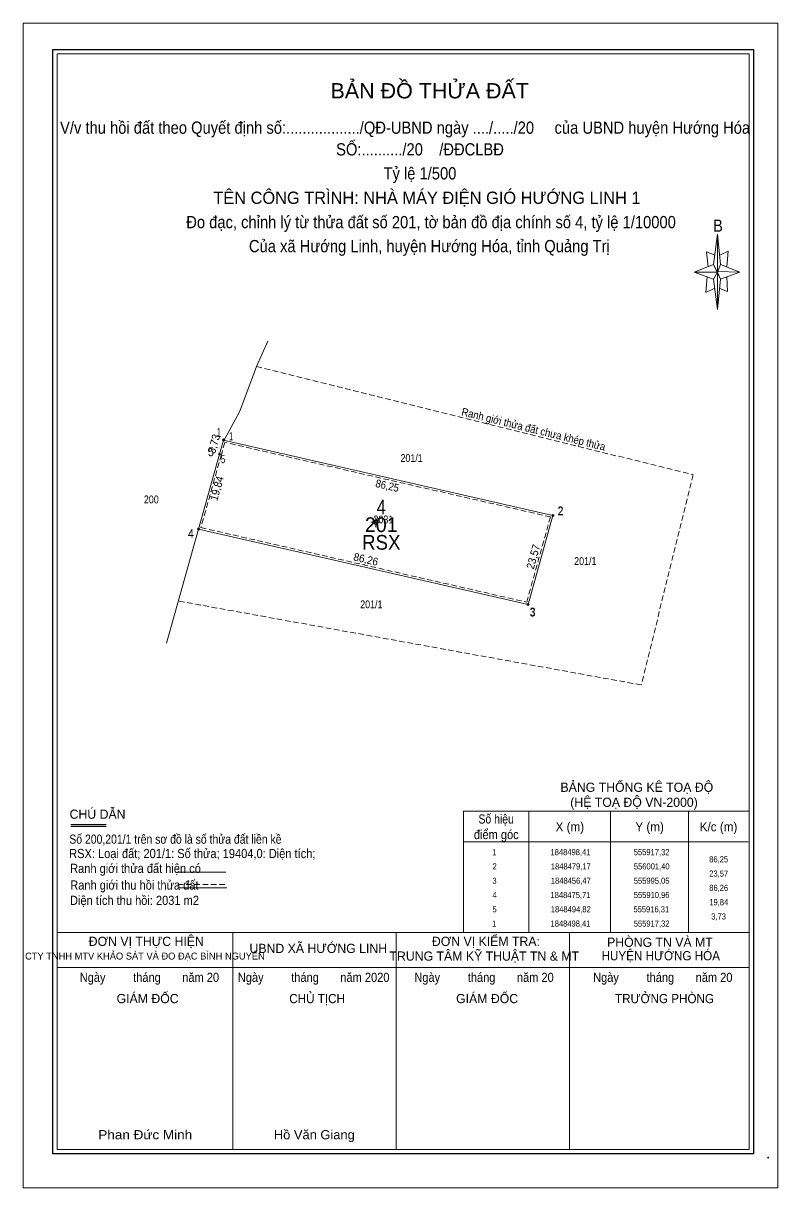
# Model space of a CAD drawing. Header units: metres. Extents: x 552890 to 558213, y 1847635 to 1849802.
# Drawn here: x 555866.2 to 556058.8, y 1848307.7 to 1848604.7 of the extents above; entities that cross this region are included whole.
import ezdxf
from ezdxf.enums import TextEntityAlignment as Align

# ---------------------------------------------------------------- set-up
doc = ezdxf.new("R2010")
doc.units = ezdxf.units.M
doc.header["$LTSCALE"] = 0.47
doc.header["$PDMODE"] = 32
doc.header["$PDSIZE"] = 0.235
doc.linetypes.add('MEDIUM_DASHED', pattern=[4.5, 3, -1.5])
for name, color, linetype, lineweight in [('1', 7, 'Continuous', 13), ('10', 7, 'Continuous', 13), ('11', 7, 'Continuous', 13), ('18', 7, 'Continuous', 13)]:
    doc.layers.add(name, color=color, linetype=linetype, lineweight=lineweight)
for name, color, linetype in [('15', 7, 'Continuous'), ('30', 7, 'Continuous'), ('59', 7, 'Continuous')]:
    doc.layers.add(name, color=color, linetype=linetype)

msp = doc.modelspace()

# ---------------------------------------------------------------- hatches: boundary and pattern name
at = {"layer": '11'}
msp.add_hatch(color=256, dxfattribs=at).paths.add_polyline_path([(555956.3306, 1848477.4402, 1), (555956.0306, 1848477.4402, 1)])
at = {"layer": '18'}
for points in [[(555917.5913, 1848498.41, 1), (555917.0487, 1848498.41, 1)], [(555917.5913, 1848498.41, 1), (555917.0487, 1848498.41, 1)], [(555916.5813, 1848494.82, 1), (555916.0387, 1848494.82, 1)], [(555916.5813, 1848494.82, 1), (555916.0387, 1848494.82, 1)], [(556001.6713, 1848479.17, 1), (556001.1287, 1848479.17, 1)], [(556001.6713, 1848479.17, 1), (556001.1287, 1848479.17, 1)], [(555911.2313, 1848475.71, 1), (555910.6887, 1848475.71, 1)], [(555911.2313, 1848475.71, 1), (555910.6887, 1848475.71, 1)], [(555995.3213, 1848456.47, 1), (555994.7787, 1848456.47, 1)], [(555995.3213, 1848456.47, 1), (555994.7787, 1848456.47, 1)]]:
    msp.add_hatch(color=256, dxfattribs=at).paths.add_polyline_path(points)

# ---------------------------------------------------------------- linework, layer by layer
at = {"layer": '1'}
for p, q in [((556042.37, 1848543.23), (556043.36, 1848550.97)), ((556042.37, 1848543.23), (556043.36, 1848550.97)), ((556044.16, 1848543.23), (556049.12, 1848541.24)), ((556044.16, 1848543.23), (556049.12, 1848541.24)), ((556042.37, 1848539.45), (556037.4, 1848541.24)), ((556042.37, 1848539.45), (556037.4, 1848541.24)), ((556044.16, 1848539.45), (556043.36, 1848531.7)), ((556044.16, 1848539.45), (556043.36, 1848531.7)), ((556045.74, 1848540.05), (556045.94, 1848536.27)), ((556045.74, 1848540.05), (556045.94, 1848536.27)), ((556045.94, 1848536.27), (556043.96, 1848537.07)), ((556045.94, 1848536.27), (556043.96, 1848537.07)), ((555995.26, 1848403.74), (555995.26, 1848377.72)), ((555995.26, 1848403.74), (555995.26, 1848372.77)), ((556016.11, 1848403.74), (556016.11, 1848377.72)), ((556016.11, 1848403.74), (556016.11, 1848372.77)), ((556035.98, 1848403.74), (556035.98, 1848377.72)), ((556035.98, 1848403.74), (556035.98, 1848372.77)), ((555878.4, 1848400.33), (555887.42, 1848400.33)), ((555878.4, 1848400.33), (555887.42, 1848400.33)), ((555978.57, 1848395.88), (556051.18, 1848395.88)), ((555905.49, 1848388.15), (555917.97, 1848388.15)), ((555905.49, 1848388.15), (555917.97, 1848388.15)), ((555905.68, 1848384.14), (555918.16, 1848384.14)), ((555905.68, 1848384.14), (555918.16, 1848384.14)), ((555874.87, 1848372.77), (556051.47, 1848372.77)), ((555874.87, 1848372.77), (556051.47, 1848372.77)), ((555919.7, 1848317.5), (555919.7, 1848372.77)), ((555919.7, 1848317.5), (555919.7, 1848372.77)), ((555961.37, 1848317.5), (555961.37, 1848372.77)), ((555961.37, 1848317.5), (555961.37, 1848372.77)), ((556005.65, 1848317.5), (556005.65, 1848372.77)), ((556005.65, 1848317.5), (556005.65, 1848372.77)), ((555874.87, 1848363.84), (556051.47, 1848363.84)), ((555874.87, 1848363.84), (556051.47, 1848363.84))]:
    msp.add_line(p, q, dxfattribs=at)
at = {"layer": '1', "lineweight": 25}
msp.add_line((555878.4, 1848399.89), (555887.42, 1848399.89), dxfattribs=at)
msp.add_line((555878.4, 1848399.89), (555887.42, 1848399.89), dxfattribs=at)
at = {"layer": '1', "linetype": 'MEDIUM_DASHED'}
msp.add_line((555905.68, 1848384.99), (555918.24, 1848384.99), dxfattribs=at)
msp.add_line((555905.68, 1848384.99), (555918.24, 1848384.99), dxfattribs=at)
at = {"layer": '1'}
for points in [[(555866.25, 1848604.73), (556058.76, 1848604.73), (556058.76, 1848307.68), (555866.25, 1848307.68)], [(555866.25, 1848604.73), (556058.76, 1848604.73), (556058.76, 1848307.68), (555866.25, 1848307.68)], [(555874.87, 1848596.93), (556051.47, 1848596.93), (556051.47, 1848317.43), (555874.87, 1848317.43)], [(555874.87, 1848596.93), (556051.47, 1848596.93), (556051.47, 1848317.43), (555874.87, 1848317.43)], [(556043.36, 1848550.97), (556044.16, 1848543.23), (556043.36, 1848541.24)], [(556043.36, 1848550.97), (556044.16, 1848543.23), (556043.36, 1848541.24)], [(556043.36, 1848541.24), (556037.4, 1848541.24), (556042.37, 1848543.23), (556044.16, 1848539.45), (556049.12, 1848541.24), (556043.36, 1848541.44)], [(556043.36, 1848541.24), (556037.4, 1848541.24), (556042.37, 1848543.23), (556044.16, 1848539.45), (556049.12, 1848541.24), (556043.36, 1848541.44)], [(556043.36, 1848541.24), (556043.36, 1848531.7), (556042.37, 1848539.45)], [(556043.36, 1848541.24), (556043.36, 1848531.7), (556042.37, 1848539.45)]]:
    msp.add_lwpolyline(points, close=True, dxfattribs=at)
at = {"layer": '1', "lineweight": 25}
msp.add_lwpolyline([(555873.78, 1848598.02), (556052.56, 1848598.02), (556052.56, 1848316.35), (555873.78, 1848316.35)], close=True, dxfattribs=at)
msp.add_lwpolyline([(555873.78, 1848598.02), (556052.56, 1848598.02), (556052.56, 1848316.35), (555873.78, 1848316.35)], close=True, dxfattribs=at)
at = {"layer": '1'}
for points in [[(556042.77, 1848545.61), (556040.58, 1848546.4), (556040.98, 1848542.63)], [(556042.77, 1848545.61), (556040.58, 1848546.4), (556040.98, 1848542.63)], [(556043.96, 1848545.61), (556046.14, 1848546.6), (556045.74, 1848542.63)], [(556043.96, 1848545.61), (556046.14, 1848546.6), (556045.74, 1848542.63)], [(556043.36, 1848541.24), (556042.37, 1848543.23), (556037.4, 1848541.24)], [(556043.36, 1848541.24), (556042.37, 1848543.23), (556037.4, 1848541.24)], [(556040.78, 1848540.05), (556040.38, 1848536.07), (556042.57, 1848537.07)], [(556040.78, 1848540.05), (556040.38, 1848536.07), (556042.57, 1848537.07)], [(556043.36, 1848541.24), (556044.16, 1848539.45), (556049.12, 1848541.24)], [(556043.36, 1848541.24), (556044.16, 1848539.45), (556049.12, 1848541.24)], [(555978.57, 1848377.72), (555978.57, 1848403.74), (556051.47, 1848403.74), (556051.47, 1848377.72)], [(555978.57, 1848372.77), (555978.57, 1848403.74), (556051.47, 1848403.74), (556051.47, 1848377.72)]]:
    msp.add_lwpolyline(points, dxfattribs=at)
at = {"layer": '1', "linetype": 'MEDIUM_DASHED'}
msp.add_lwpolyline([(555925.79, 1848517.16), (556037.2, 1848489.54), (556023.92, 1848435.95), (555905.82, 1848457.35)], dxfattribs=at)
msp.add_lwpolyline([(556000.78, 1848478.8), (555917.67, 1848497.82), (555916.79, 1848494.68), (555911.58, 1848476.08), (555994.7, 1848457.06)], close=True, dxfattribs=at)
at = {"layer": '1'}
msp.add_point((556056.33, 1848315.36), dxfattribs=at)
at = {"layer": '10'}
msp.add_line((555902.82, 1848446.62), (555910.96, 1848475.71), dxfattribs=at)
msp.add_lwpolyline([(555928.69, 1848523.6), (555925.79, 1848517.16), (555921.48, 1848505.77), (555917.57, 1848498.55), (555917.32, 1848498.41)], dxfattribs=at)
msp.add_lwpolyline([(556001.4, 1848479.17), (555917.32, 1848498.41), (555916.31, 1848494.82), (555910.96, 1848475.71), (555995.05, 1848456.47)], close=True, dxfattribs=at)
msp.add_lwpolyline([(556001.4, 1848479.17), (555917.32, 1848498.41), (555916.31, 1848494.82), (555910.96, 1848475.71), (555995.05, 1848456.47)], close=True, dxfattribs=at)
at = {"layer": '11'}
for p, q in [((555955.56, 1848477.44), (555954.93, 1848477.44)), ((555956.18, 1848478.69), (555956.18, 1848478.07)), ((555956.18, 1848476.82), (555956.18, 1848476.19)), ((555957.43, 1848477.44), (555956.81, 1848477.44))]:
    msp.add_line(p, q, dxfattribs=at)
msp.add_lwpolyline([(555956.18, 1848478.07), (555955.56, 1848477.44), (555956.18, 1848476.82), (555956.81, 1848477.44)], close=True, dxfattribs=at)
msp.add_circle((555956.1806, 1848477.4402), 0.15, dxfattribs=at)
at = {"layer": '18'}
for centre in [(555917.32, 1848498.41), (555917.32, 1848498.41), (555916.31, 1848494.82), (555916.31, 1848494.82), (556001.4, 1848479.17), (556001.4, 1848479.17), (555910.96, 1848475.71), (555910.96, 1848475.71), (555995.05, 1848456.47), (555995.05, 1848456.47)]:
    msp.add_circle(centre, 0.2713, dxfattribs=at)

# ---------------------------------------------------------------- texts
at = {"layer": '1'}
for s, height, width, p in [('BẢN ĐỒ THỬA ĐẤT', 3.903, 1.05, (555969.96, 1848585.57)), ('V/v thu hồi đất theo Quyết định số:................../QĐ-UBND ngày ..../...../20     của UBND huyện Hướng Hóa', 3.123, 0.9, (555963.675, 1848576.55)), ('SỐ:........../20    /ĐĐCLBĐ', 3.123, 0.9, (555967.485, 1848571.01)), ('Tỷ lệ 1/500', 3.123, 0.9, (555967.47, 1848564.89)), ('Đo đạc, chỉnh lý từ thửa đất số 201, tờ bản đồ địa chính số 4, tỷ lệ 1/10000', 3.123, 0.9, (555970.3, 1848552.45)), ('B', 3.123, 0.9, (556043.505, 1848551.55)), ('B', 3.123, 0.9, (556043.505, 1848551.55)), ('Của xã Hướng Linh, huyện Hướng Hóa, tỉnh Quảng Trị', 3.123, 0.9, (555969.87, 1848546.33)), ('Số hiệu', 2.342, 0.85, (555986.92, 1848400.58)), ('Số hiệu', 2.342, 0.85, (555986.92, 1848400.58)), ('X (m)', 2.342, 0.95, (556005.72, 1848398.59)), ('X (m)', 2.342, 0.95, (556005.72, 1848398.59)), ('Y (m)', 2.342, 0.95, (556026.075, 1848398.59)), ('Y (m)', 2.342, 0.95, (556026.075, 1848398.59)), ('K/c (m)', 2.342, 0.95, (556043.66, 1848398.59)), ('K/c (m)', 2.342, 0.95, (556043.66, 1848398.59)), ('điểm góc', 2.342, 0.9, (555986.945, 1848396.61)), ('điểm góc', 2.342, 0.9, (555986.945, 1848396.61)), ('HUYỆN HƯỚNG HÓA', 2.342, 0.95, (556028.915, 1848365.69)), ('HUYỆN HƯỚNG HÓA', 2.342, 0.95, (556028.915, 1848365.69)), ('Ngày         tháng       năm 20', 2.342, 0.9, (555898.435, 1848360.18)), ('Ngày         tháng       năm 2020', 2.342, 0.9, (555940.34, 1848360.18)), ('Ngày         tháng       năm 20', 2.342, 0.9, (555983.82, 1848360.18)), ('Ngày         tháng       năm 20', 2.342, 0.9, (556029.435, 1848360.18)), ('CHỦ TỊCH', 2.342, 0.95, (555941.225, 1848354.76)), ('TRƯỞNG PHÒNG', 2.342, 0.95, (556029.88, 1848354.76)), ('Phan Đức Minh', 2.342, 1.1, (555897.38, 1848320.03)), ('Hồ Văn Giang', 2.342, 1.05, (555940.515, 1848320.03))]:
    msp.add_text(s, height=height, dxfattribs=dict(at, width=width)).set_placement(p, align=Align.CENTER)
for s, height, p in [('TÊN CÔNG TRÌNH: NHÀ MÁY ĐIỆN GIÓ HƯỚNG LINH 1', 3.123, (555969.24, 1848558.66)), ('ĐƠN VỊ THỰC HIỆN', 2.342, (555897.635, 1848369.36)), ('UBND XÃ HƯỚNG LINH', 2.342, (555941.53, 1848367.56)), ('ĐƠN VỊ KIỂM TRA:', 2.342, (555984.3, 1848369.36)), ('PHÒNG TN VÀ MT', 2.342, (556028.705, 1848369.13)), ('PHÒNG TN VÀ MT', 2.342, (556028.705, 1848369.13)), ('CTY TNHH MTV KHẢO SÁT VÀ ĐO ĐẠC BÌNH NGUYÊN', 1.774, (555897.285, 1848365.89)), ('TRUNG TÂM KỸ THUẬT TN & MT', 2.342, (555983.885, 1848365.6)), ('GIÁM ĐỐC', 2.342, (555897.975, 1848354.76)), ('GIÁM ĐỐC', 2.342, (555897.975, 1848354.76)), ('GIÁM ĐỐC', 2.342, (555984.61, 1848354.76))]:
    msp.add_text(s, height=height, dxfattribs=at).set_placement(p, align=Align.CENTER)
at = {"layer": '1', "width": 0.9}
msp.add_text('Ranh giới thửa đất chưa khép thửa', height=2, rotation=346.077, dxfattribs=at).set_placement((555977.92, 1848504.75))
at = {"layer": '1'}
for s, rotation, width, p in [('3,73', 74.287, 0.95, (555915.8436, 1848497.1642)), ('19,84', 74.36, 0.95, (555916.601, 1848485.8054)), ('86,25', 347.111, 0.9, (555958.9219, 1848485.8085)), ('23,57', 74.372, 0.95, (555997.3434, 1848468.3706)), ('86,26', 347.112, 0.95, (555953.457, 1848467.0128))]:
    msp.add_text(s, height=2, rotation=rotation, dxfattribs=dict(at, width=width)).set_placement(p, align=Align.CENTER)
for s, p in [('BẢNG THỐNG KÊ TOẠ ĐỘ', (556003.33, 1848408.67)), ('BẢNG THỐNG KÊ TOẠ ĐỘ', (556003.33, 1848408.67)), ('(HỆ TOẠ ĐỘ VN-2000)', (556005.82, 1848404.84)), ('(HỆ TOẠ ĐỘ VN-2000)', (556005.82, 1848404.84)), ('CHÚ DẪN', (555878.07, 1848401.8)), ('CHÚ DẪN', (555878.07, 1848401.8))]:
    msp.add_text(s, height=2.342, dxfattribs=at).set_placement(p)
for s, width, p in [('Số 200,201/1 trên sơ đồ là số thửa đất liền kề', 0.85, (555878, 1848395.43)), ('RSX: Loại đất; 201/1: Số thửa; 19404,0: Diện tích;', 0.9, (555877.96, 1848391.77)), ('Ranh giới thửa đất hiện có', 0.9, (555878.21, 1848387.97)), ('Ranh giới thu hồi thửa đất', 0.9, (555878.24, 1848383.72)), ('Diện tích thu hồi: 2031 m2', 0.9, (555878.17, 1848379.82))]:
    msp.add_text(s, height=2.342, dxfattribs=dict(at, width=width)).set_placement(p)
at = {"layer": '15'}
for s, width, p in [('4', 0.85, (555957.6, 1848479.44)), ('RSX', 0.95, (555957.6, 1848470.44))]:
    msp.add_text(s, height=3.75, dxfattribs=dict(at, width=width)).set_placement(p, align=Align.CENTER)
msp.add_text('201', height=3.75, dxfattribs=at).set_placement((555957.595, 1848474.94), align=Align.CENTER)
at = {"layer": '18'}
for s, height, width, p in [('1', 2.261, 0.65, (555916.17, 1848499.22)), ('1', 2, 0.7, (555919.265, 1848498.38)), ('5', 2.261, 0.9, (555914.135, 1848494.3)), ('5', 2, 0.75, (555917.23, 1848492.52)), ('2', 2.261, 0.9, (556003.345, 1848479.2)), ('2', 2, 0.85, (556003.345, 1848479.33)), ('4', 2.261, 0.9, (555909.015, 1848473.42)), ('4', 2, 0.85, (555909.025, 1848473.55)), ('3', 2.261, 0.9, (555996.215, 1848453.4)), ('3', 2, 0.75, (555996.205, 1848453.53))]:
    msp.add_text(s, height=height, dxfattribs=dict(at, width=width)).set_placement(p, align=Align.CENTER)
at = {"layer": '30', "width": 0.85}
msp.add_text('2031', height=2, dxfattribs=at).set_placement((555958.135, 1848477.15), align=Align.CENTER)
at = {"layer": '59'}
for s, height, width, p in [('201/1', 2, 0.85, (555965.34, 1848492.81)), ('200', 2, 0.85, (555898.92, 1848482.27)), ('201/1', 2, 0.85, (556009.665, 1848466.54)), ('201/1', 2, 0.85, (555955.06, 1848455.5)), (' 1', 1.561, 0.75, (555986.165, 1848392.51)), (' 1848498,41', 1.561, 0.85, (556005.61, 1848392.51)), (' 555917,32', 1.561, 0.85, (556026.315, 1848392.51)), (' 86,25', 1.561, 0.85, (556043.415, 1848390.69)), (' 2', 1.561, 0.85, (555986.25, 1848388.87)), (' 1848479,17', 1.561, 0.85, (556005.695, 1848388.87)), (' 556001,40', 1.561, 0.85, (556026.34, 1848388.87)), (' 23,57', 1.561, 0.85, (556043.425, 1848387.04)), (' 3', 1.561, 0.8, (555986.23, 1848385.22)), (' 1848456,47', 1.561, 0.85, (556005.695, 1848385.22)), (' 555995,05', 1.561, 0.85, (556026.32, 1848385.22)), (' 86,26', 1.561, 0.85, (556043.43, 1848383.4)), (' 4', 1.561, 0.85, (555986.265, 1848381.57)), (' 1848475,71', 1.561, 0.85, (556005.61, 1848381.57)), (' 555910,96', 1.561, 0.85, (556026.325, 1848381.57)), (' 5', 1.561, 0.8, (555986.25, 1848377.93)), (' 1848494,82', 1.561, 0.85, (556005.69, 1848377.93)), (' 555916,31', 1.561, 0.85, (556026.235, 1848377.93)), (' 19,84', 1.561, 0.85, (556043.445, 1848379.75)), (' 1', 1.561, 0.75, (555986.165, 1848374.28)), (' 1848498,41', 1.561, 0.85, (556005.61, 1848374.28)), (' 555917,32', 1.561, 0.85, (556026.315, 1848374.28)), (' 3,73', 1.561, 0.85, (556043.405, 1848376.1))]:
    msp.add_text(s, height=height, dxfattribs=dict(at, width=width)).set_placement(p, align=Align.CENTER)

doc.saveas('drawing.dxf')
